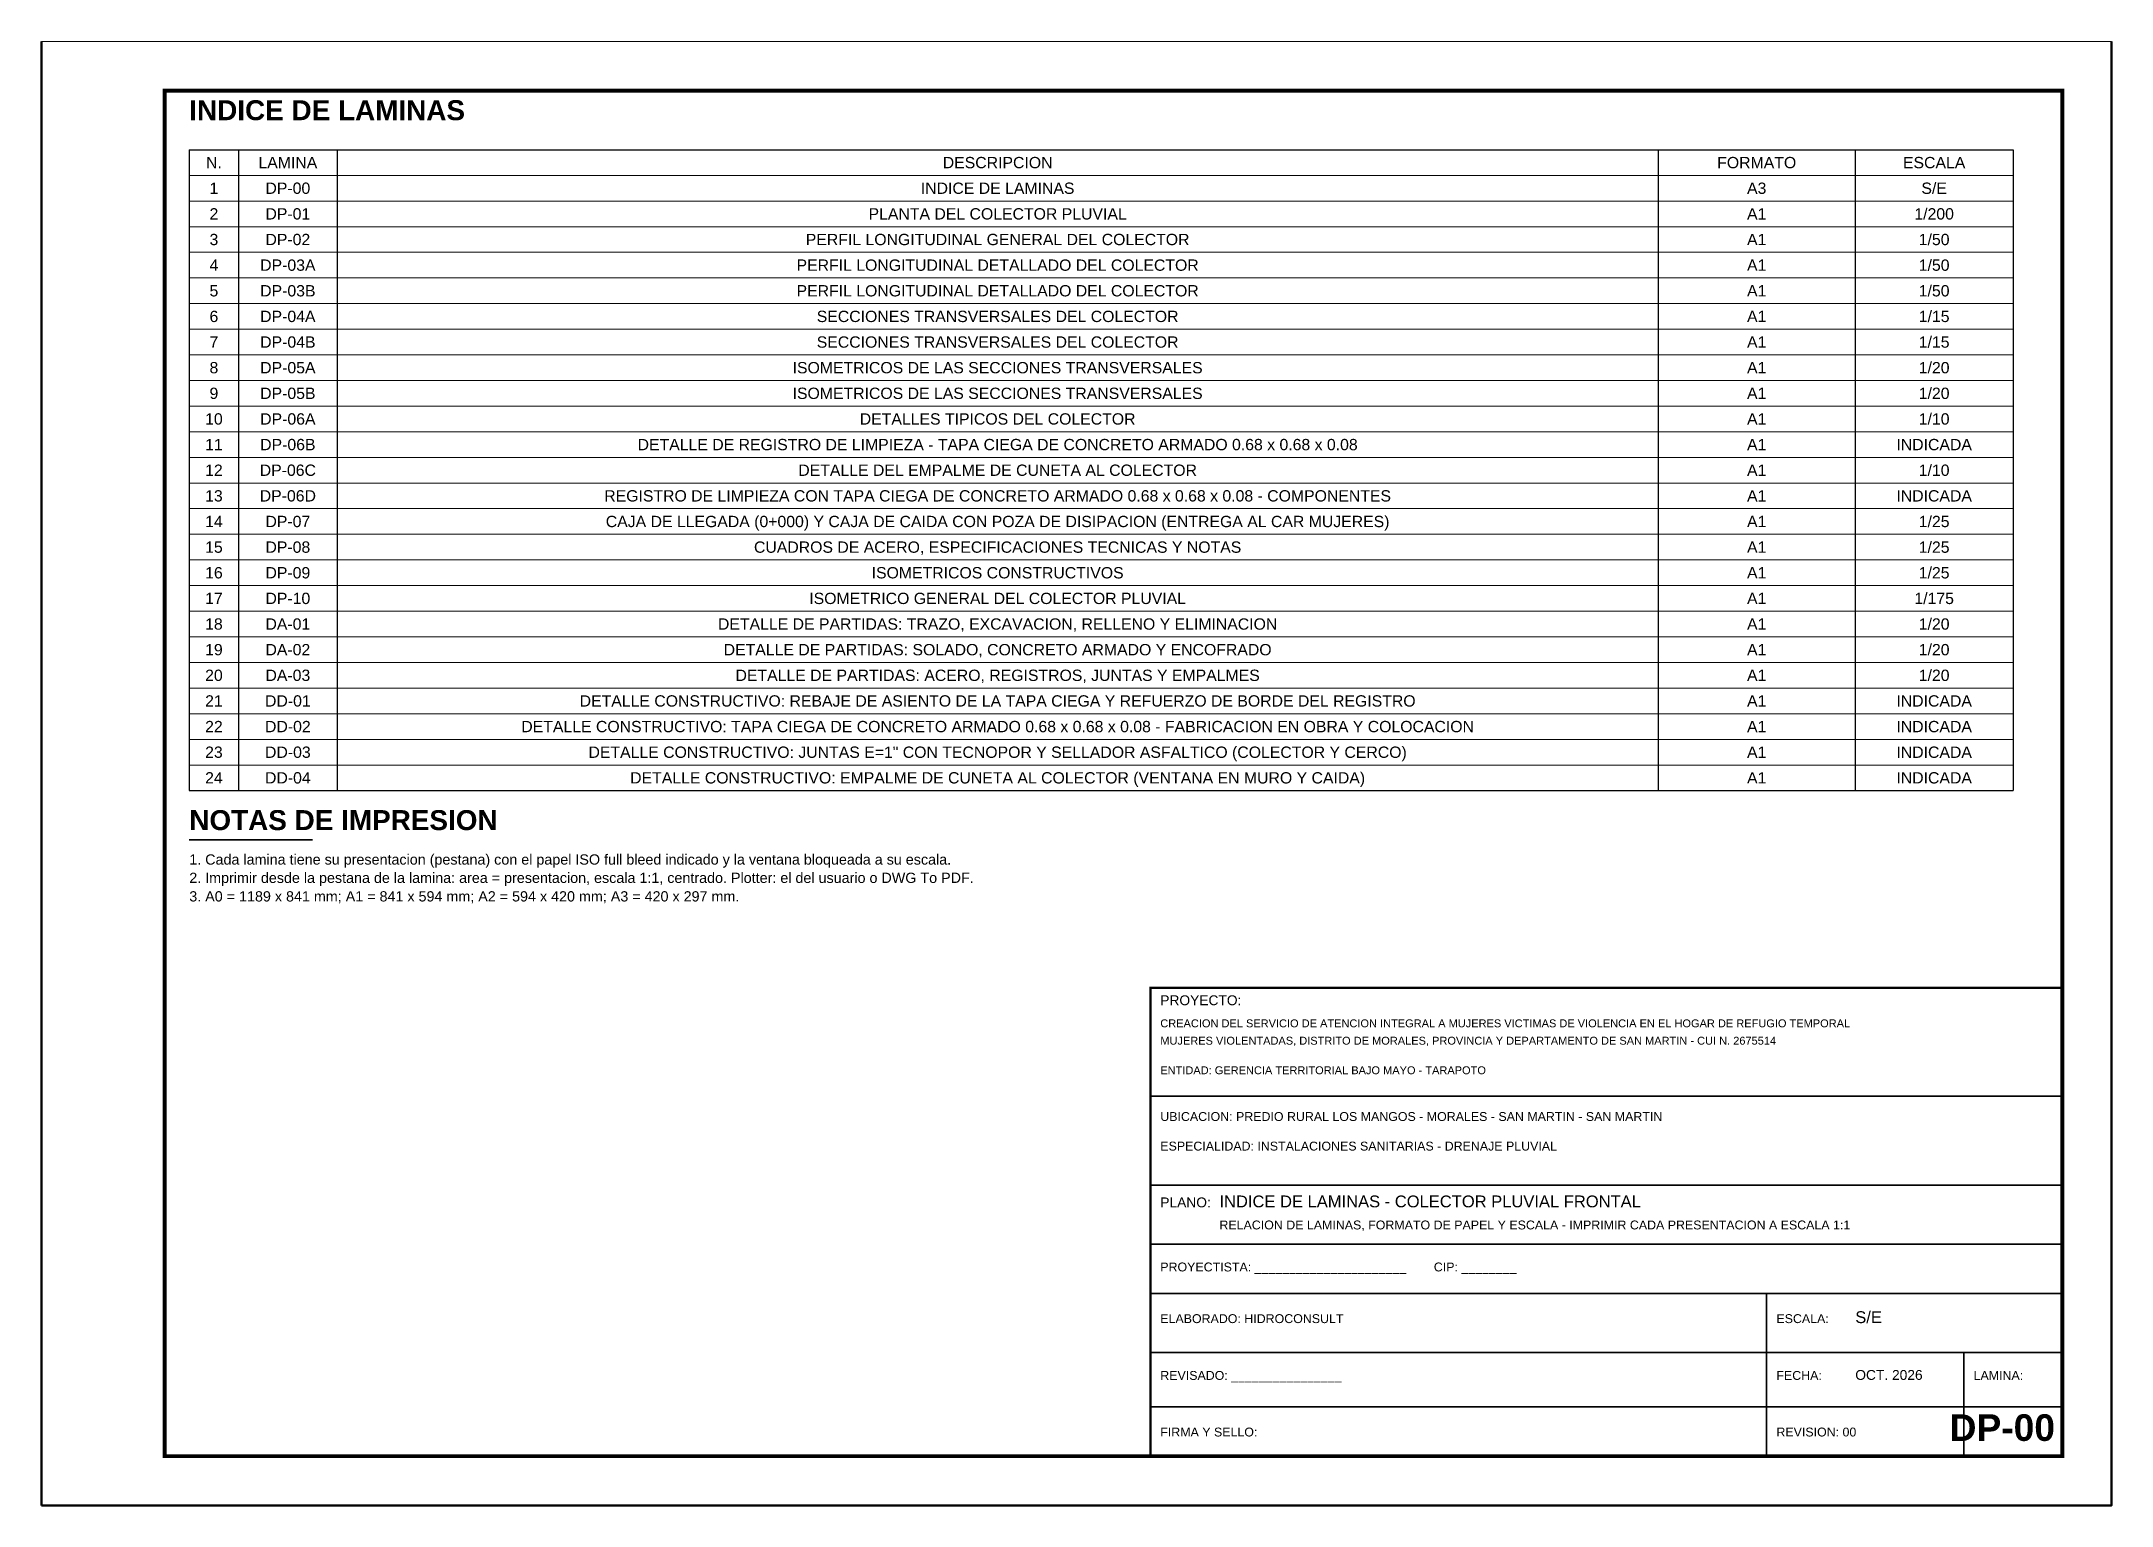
# Paper-space layout 'DP-00' of a CAD drawing. Header units: metres, sheet in millimetres. Extents: x 0 to 420, y 0 to 297.
# The model-space entities are those that its viewports show. They can reach past a viewport. Long polylines and large blocks are cut down to what shows.
import ezdxf
from ezdxf.enums import TextEntityAlignment as Align

# ---------------------------------------------------------------- set-up
doc = ezdxf.new("R2010")
doc.units = ezdxf.units.M
doc.header["$LTSCALE"] = 0.25
for name, color, linetype, lineweight in [('GRILLA', 9, 'CONTINUOUS', 13), ('MARCO', 7, 'CONTINUOUS', 50), ('ROTULO', 7, 'CONTINUOUS', 35), ('TITULOS', 160, 'CONTINUOUS', 35)]:
    doc.layers.add(name, color=color, linetype=linetype, lineweight=lineweight)
for name, color, linetype in [('ROTULO-TEXTO', 7, 'CONTINUOUS'), ('TEXTOS', 7, 'CONTINUOUS'), ('TEXTOS-NOTAS', 7, 'CONTINUOUS')]:
    doc.layers.add(name, color=color, linetype=linetype)
doc.styles.get("Standard").update_dxf_attribs({"font": 'arial.ttf'})
doc.styles.add('TITULOS', font='arialbd.ttf')

msp = doc.modelspace()

# ---------------------------------------------------------------- linework, layer by layer
at = {"layer": 'GRILLA'}
for p, q in [((349021.73, 9281646.535), (349030.98, 9281646.535)), ((349021.73, 9281646.405), (349030.98, 9281646.405)), ((349021.73, 9281646.275), (349030.98, 9281646.275)), ((349021.73, 9281646.145), (349030.98, 9281646.145)), ((349021.73, 9281646.015), (349030.98, 9281646.015)), ((349021.73, 9281645.885), (349030.98, 9281645.885)), ((349021.73, 9281645.755), (349030.98, 9281645.755)), ((349021.73, 9281645.625), (349030.98, 9281645.625)), ((349021.73, 9281645.495), (349030.98, 9281645.495)), ((349021.73, 9281645.365), (349030.98, 9281645.365)), ((349021.73, 9281645.235), (349030.98, 9281645.235)), ((349021.73, 9281645.105), (349030.98, 9281645.105)), ((349021.73, 9281644.975), (349030.98, 9281644.975)), ((349021.73, 9281644.845), (349030.98, 9281644.845)), ((349021.73, 9281644.715), (349030.98, 9281644.715)), ((349021.73, 9281644.585), (349030.98, 9281644.585)), ((349021.73, 9281644.455), (349030.98, 9281644.455)), ((349021.73, 9281644.325), (349030.98, 9281644.325)), ((349021.73, 9281644.195), (349030.98, 9281644.195)), ((349021.73, 9281644.065), (349030.98, 9281644.065)), ((349021.73, 9281643.935), (349030.98, 9281643.935)), ((349021.73, 9281643.805), (349030.98, 9281643.805)), ((349021.73, 9281643.675), (349030.98, 9281643.675)), ((349021.73, 9281643.545), (349030.98, 9281643.545))]:
    msp.add_line(p, q, dxfattribs=at)
at = {"layer": 'MARCO'}
msp.add_lwpolyline([(349020.98, 9281639.79), (349031.48, 9281639.79), (349031.48, 9281647.215), (349020.98, 9281647.215)], close=True, dxfattribs=at)
at = {"layer": 'MARCO', "const_width": 0.02}
msp.add_lwpolyline([(349021.605, 9281640.04), (349031.23, 9281640.04), (349031.23, 9281646.965), (349021.605, 9281646.965)], close=True, dxfattribs=at)
at = {"layer": 'ROTULO'}
for p, q in [((349026.605, 9281641.865), (349031.23, 9281641.865)), ((349026.605, 9281641.415), (349031.23, 9281641.415)), ((349026.605, 9281641.115), (349031.23, 9281641.115)), ((349026.605, 9281640.865), (349031.23, 9281640.865)), ((349029.73, 9281640.865), (349029.73, 9281640.04)), ((349026.605, 9281640.565), (349031.23, 9281640.565)), ((349030.73, 9281640.565), (349030.73, 9281640.04)), ((349026.605, 9281640.29), (349031.23, 9281640.29))]:
    msp.add_line(p, q, dxfattribs=at)
at = {"layer": 'ROTULO', "const_width": 0.0125}
msp.add_lwpolyline([(349026.605, 9281640.04), (349031.23, 9281640.04), (349031.23, 9281642.415), (349026.605, 9281642.415)], close=True, dxfattribs=at)
at = {"layer": 'TEXTOS'}
for p, q in [((349021.73, 9281646.665), (349030.98, 9281646.665)), ((349021.73, 9281646.665), (349021.73, 9281643.415)), ((349021.98, 9281646.665), (349021.98, 9281643.415)), ((349022.48, 9281646.665), (349022.48, 9281643.415)), ((349029.18, 9281646.665), (349029.18, 9281643.415)), ((349030.18, 9281646.665), (349030.18, 9281643.415)), ((349030.98, 9281646.665), (349030.98, 9281643.415)), ((349021.73, 9281643.415), (349030.98, 9281643.415))]:
    msp.add_line(p, q, dxfattribs=at)
at = {"layer": 'TITULOS'}
msp.add_line((349021.73, 9281643.165), (349022.355, 9281643.165), dxfattribs=at)

# ---------------------------------------------------------------- texts
at = {"layer": 'ROTULO-TEXTO'}
for s, height, p in [('PROYECTO:', 0.05, (349026.655, 9281642.327)), ('CREACION DEL SERVICIO DE ATENCION INTEGRAL A MUJERES VICTIMAS DE VIOLENCIA EN EL HOGAR DE REFUGIO TEMPORAL', 0.04, (349026.655, 9281642.215)), ('MUJERES VIOLENTADAS, DISTRITO DE MORALES, PROVINCIA Y DEPARTAMENTO DE SAN MARTIN - CUI N. 2675514', 0.04, (349026.655, 9281642.127)), ('ENTIDAD: GERENCIA TERRITORIAL BAJO MAYO - TARAPOTO', 0.04, (349026.655, 9281641.977)), ('UBICACION: PREDIO RURAL LOS MANGOS - MORALES - SAN MARTIN - SAN MARTIN', 0.045, (349026.655, 9281641.74)), ('ESPECIALIDAD: INSTALACIONES SANITARIAS - DRENAJE PLUVIAL', 0.045, (349026.655, 9281641.59)), ('PLANO:', 0.05, (349026.655, 9281641.302)), ('INDICE DE LAMINAS - COLECTOR PLUVIAL FRONTAL', 0.06, (349026.955, 9281641.302)), ('RELACION DE LAMINAS, FORMATO DE PAPEL Y ESCALA - IMPRIMIR CADA PRESENTACION A ESCALA 1:1', 0.045, (349026.955, 9281641.19)), ('PROYECTISTA: ______________________        CIP: ________', 0.045, (349026.655, 9281640.977)), ('ELABORADO: HIDROCONSULT', 0.045, (349026.655, 9281640.715)), ('ESCALA:', 0.045, (349029.78, 9281640.715)), ('S/E', 0.06, (349030.18, 9281640.715)), ('REVISADO: ________________', 0.045, (349026.655, 9281640.427)), ('FECHA:', 0.045, (349029.78, 9281640.427)), ('OCT. 2026', 0.05, (349030.18, 9281640.427)), ('LAMINA:', 0.045, (349030.78, 9281640.427)), ('FIRMA Y SELLO:', 0.045, (349026.655, 9281640.14)), ('REVISION: 00', 0.045, (349029.78, 9281640.14))]:
    msp.add_text(s, height=height, dxfattribs=at).set_placement(p)
at = {"layer": 'TEXTOS'}
for s, height, p in [('N.', 0.0574, (349021.855, 9281646.6)), ('LAMINA', 0.0574, (349022.23, 9281646.6)), ('DESCRIPCION', 0.05738, (349025.83, 9281646.6)), ('FORMATO', 0.0574, (349029.68, 9281646.6)), ('ESCALA', 0.0574, (349030.58, 9281646.6)), ('1', 0.0574, (349021.855, 9281646.47)), ('DP-00', 0.0574, (349022.23, 9281646.47)), ('INDICE DE LAMINAS', 0.05738, (349025.83, 9281646.47)), ('A3', 0.0574, (349029.68, 9281646.47)), ('S/E', 0.0574, (349030.58, 9281646.47)), ('2', 0.0574, (349021.855, 9281646.34)), ('DP-01', 0.0574, (349022.23, 9281646.34)), ('PLANTA DEL COLECTOR PLUVIAL', 0.05738, (349025.83, 9281646.34)), ('A1', 0.0574, (349029.68, 9281646.34)), ('1/200', 0.0574, (349030.58, 9281646.34)), ('3', 0.0574, (349021.855, 9281646.21)), ('DP-02', 0.0574, (349022.23, 9281646.21)), ('PERFIL LONGITUDINAL GENERAL DEL COLECTOR', 0.05738, (349025.83, 9281646.21)), ('A1', 0.0574, (349029.68, 9281646.21)), ('1/50', 0.0574, (349030.58, 9281646.21)), ('4', 0.0574, (349021.855, 9281646.08)), ('DP-03A', 0.0574, (349022.23, 9281646.08)), ('PERFIL LONGITUDINAL DETALLADO DEL COLECTOR', 0.05738, (349025.83, 9281646.08)), ('A1', 0.0574, (349029.68, 9281646.08)), ('1/50', 0.0574, (349030.58, 9281646.08)), ('5', 0.0574, (349021.855, 9281645.95)), ('DP-03B', 0.0574, (349022.23, 9281645.95)), ('PERFIL LONGITUDINAL DETALLADO DEL COLECTOR', 0.05738, (349025.83, 9281645.95)), ('A1', 0.0574, (349029.68, 9281645.95)), ('1/50', 0.0574, (349030.58, 9281645.95)), ('6', 0.0574, (349021.855, 9281645.82)), ('DP-04A', 0.0574, (349022.23, 9281645.82)), ('SECCIONES TRANSVERSALES DEL COLECTOR', 0.05738, (349025.83, 9281645.82)), ('A1', 0.0574, (349029.68, 9281645.82)), ('1/15', 0.0574, (349030.58, 9281645.82)), ('7', 0.0574, (349021.855, 9281645.69)), ('DP-04B', 0.0574, (349022.23, 9281645.69)), ('SECCIONES TRANSVERSALES DEL COLECTOR', 0.05738, (349025.83, 9281645.69)), ('A1', 0.0574, (349029.68, 9281645.69)), ('1/15', 0.0574, (349030.58, 9281645.69)), ('8', 0.0574, (349021.855, 9281645.56)), ('DP-05A', 0.0574, (349022.23, 9281645.56)), ('ISOMETRICOS DE LAS SECCIONES TRANSVERSALES', 0.05738, (349025.83, 9281645.56)), ('A1', 0.0574, (349029.68, 9281645.56)), ('1/20', 0.0574, (349030.58, 9281645.56)), ('9', 0.0574, (349021.855, 9281645.43)), ('DP-05B', 0.0574, (349022.23, 9281645.43)), ('ISOMETRICOS DE LAS SECCIONES TRANSVERSALES', 0.05738, (349025.83, 9281645.43)), ('A1', 0.0574, (349029.68, 9281645.43)), ('1/20', 0.0574, (349030.58, 9281645.43)), ('10', 0.0574, (349021.855, 9281645.3)), ('DP-06A', 0.0574, (349022.23, 9281645.3)), ('DETALLES TIPICOS DEL COLECTOR', 0.05738, (349025.83, 9281645.3)), ('A1', 0.0574, (349029.68, 9281645.3)), ('1/10', 0.0574, (349030.58, 9281645.3)), ('11', 0.0574, (349021.855, 9281645.17)), ('DP-06B', 0.0574, (349022.23, 9281645.17)), ('DETALLE DE REGISTRO DE LIMPIEZA - TAPA CIEGA DE CONCRETO ARMADO 0.68 x 0.68 x 0.08', 0.05738, (349025.83, 9281645.17)), ('A1', 0.0574, (349029.68, 9281645.17)), ('INDICADA', 0.0574, (349030.58, 9281645.17)), ('12', 0.0574, (349021.855, 9281645.04)), ('DP-06C', 0.0574, (349022.23, 9281645.04)), ('DETALLE DEL EMPALME DE CUNETA AL COLECTOR', 0.05738, (349025.83, 9281645.04)), ('A1', 0.0574, (349029.68, 9281645.04)), ('1/10', 0.0574, (349030.58, 9281645.04)), ('13', 0.0574, (349021.855, 9281644.91)), ('DP-06D', 0.0574, (349022.23, 9281644.91)), ('REGISTRO DE LIMPIEZA CON TAPA CIEGA DE CONCRETO ARMADO 0.68 x 0.68 x 0.08 - COMPONENTES', 0.05738, (349025.83, 9281644.91)), ('A1', 0.0574, (349029.68, 9281644.91)), ('INDICADA', 0.0574, (349030.58, 9281644.91)), ('14', 0.0574, (349021.855, 9281644.78)), ('DP-07', 0.0574, (349022.23, 9281644.78)), ('CAJA DE LLEGADA (0+000) Y CAJA DE CAIDA CON POZA DE DISIPACION (ENTREGA AL CAR MUJERES)', 0.05738, (349025.83, 9281644.78)), ('A1', 0.0574, (349029.68, 9281644.78)), ('1/25', 0.0574, (349030.58, 9281644.78)), ('1/25', 0.0574, (349030.58, 9281644.65)), ('15', 0.0574, (349021.855, 9281644.65)), ('DP-08', 0.0574, (349022.23, 9281644.65)), ('CUADROS DE ACERO, ESPECIFICACIONES TECNICAS Y NOTAS', 0.05738, (349025.83, 9281644.65)), ('A1', 0.0574, (349029.68, 9281644.65)), ('16', 0.0574, (349021.855, 9281644.52)), ('DP-09', 0.0574, (349022.23, 9281644.52)), ('ISOMETRICOS CONSTRUCTIVOS', 0.05738, (349025.83, 9281644.52)), ('A1', 0.0574, (349029.68, 9281644.52)), ('1/25', 0.0574, (349030.58, 9281644.52)), ('17', 0.0574, (349021.855, 9281644.39)), ('DP-10', 0.0574, (349022.23, 9281644.39)), ('ISOMETRICO GENERAL DEL COLECTOR PLUVIAL', 0.05738, (349025.83, 9281644.39)), ('A1', 0.0574, (349029.68, 9281644.39)), ('1/175', 0.0574, (349030.58, 9281644.39)), ('18', 0.0574, (349021.855, 9281644.26)), ('DA-01', 0.0574, (349022.23, 9281644.26)), ('DETALLE DE PARTIDAS: TRAZO, EXCAVACION, RELLENO Y ELIMINACION', 0.05738, (349025.83, 9281644.26)), ('A1', 0.0574, (349029.68, 9281644.26)), ('1/20', 0.0574, (349030.58, 9281644.26)), ('19', 0.0574, (349021.855, 9281644.13)), ('DA-02', 0.0574, (349022.23, 9281644.13)), ('DETALLE DE PARTIDAS: SOLADO, CONCRETO ARMADO Y ENCOFRADO', 0.05738, (349025.83, 9281644.13)), ('A1', 0.0574, (349029.68, 9281644.13)), ('1/20', 0.0574, (349030.58, 9281644.13)), ('20', 0.0574, (349021.855, 9281644)), ('DA-03', 0.0574, (349022.23, 9281644)), ('DETALLE DE PARTIDAS: ACERO, REGISTROS, JUNTAS Y EMPALMES', 0.05738, (349025.83, 9281644)), ('A1', 0.0574, (349029.68, 9281644)), ('1/20', 0.0574, (349030.58, 9281644)), ('21', 0.0574, (349021.855, 9281643.87)), ('DD-01', 0.0574, (349022.23, 9281643.87)), ('DETALLE CONSTRUCTIVO: REBAJE DE ASIENTO DE LA TAPA CIEGA Y REFUERZO DE BORDE DEL REGISTRO', 0.05738, (349025.83, 9281643.87)), ('A1', 0.0574, (349029.68, 9281643.87)), ('INDICADA', 0.0574, (349030.58, 9281643.87)), ('22', 0.0574, (349021.855, 9281643.74)), ('DD-02', 0.0574, (349022.23, 9281643.74)), ('DETALLE CONSTRUCTIVO: TAPA CIEGA DE CONCRETO ARMADO 0.68 x 0.68 x 0.08 - FABRICACION EN OBRA Y COLOCACION', 0.057375, (349025.83, 9281643.74)), ('A1', 0.0574, (349029.68, 9281643.74)), ('INDICADA', 0.0574, (349030.58, 9281643.74)), ('23', 0.0574, (349021.855, 9281643.61)), ('DD-03', 0.0574, (349022.23, 9281643.61)), ('DETALLE CONSTRUCTIVO: JUNTAS E=1" CON TECNOPOR Y SELLADOR ASFALTICO (COLECTOR Y CERCO)', 0.05738, (349025.83, 9281643.61)), ('A1', 0.0574, (349029.68, 9281643.61)), ('INDICADA', 0.0574, (349030.58, 9281643.61)), ('24', 0.0574, (349021.855, 9281643.48)), ('DD-04', 0.0574, (349022.23, 9281643.48)), ('DETALLE CONSTRUCTIVO: EMPALME DE CUNETA AL COLECTOR (VENTANA EN MURO Y CAIDA)', 0.05738, (349025.83, 9281643.48)), ('A1', 0.0574, (349029.68, 9281643.48)), ('INDICADA', 0.0574, (349030.58, 9281643.48))]:
    msp.add_text(s, height=height, dxfattribs=at).set_placement(p, align=Align.MIDDLE_CENTER)
at = {"layer": 'TEXTOS-NOTAS'}
for s, p in [('2. Imprimir desde la pestana de la lamina: area = presentacion, escala 1:1, centrado. Plotter: el del usuario o DWG To PDF.', (349021.73, 9281642.947)), ('1. Cada lamina tiene su presentacion (pestana) con el papel ISO full bleed indicado y la ventana bloqueada a su escala.', (349021.73, 9281643.04)), ('3. A0 = 1189 x 841 mm; A1 = 841 x 594 mm; A2 = 594 x 420 mm; A3 = 420 x 297 mm.', (349021.73, 9281642.853))]:
    msp.add_text(s, height=0.052, dxfattribs=at).set_placement(p)
at = {"layer": 'TITULOS', "style": 'TITULOS'}
for s, p in [('INDICE DE LAMINAS', (349021.73, 9281646.815)), ('NOTAS DE IMPRESION', (349021.73, 9281643.215))]:
    msp.add_text(s, height=0.10125, dxfattribs=at).set_placement(p)
msp.add_text('DP-00', height=0.135, dxfattribs=at).set_placement((349031.193, 9281640.077), align=Align.BOTTOM_RIGHT)

psp = doc.layouts.new('DP-00')

# ---------------------------------------------------------------- viewports
at = {"layer": 'MARCO'}
psp.add_viewport(center=(210, 148.5), size=(420, 297), view_center_point=(349026.23, 9281643.502), view_height=7.425, dxfattribs=at)

doc.saveas('drawing.dxf')
